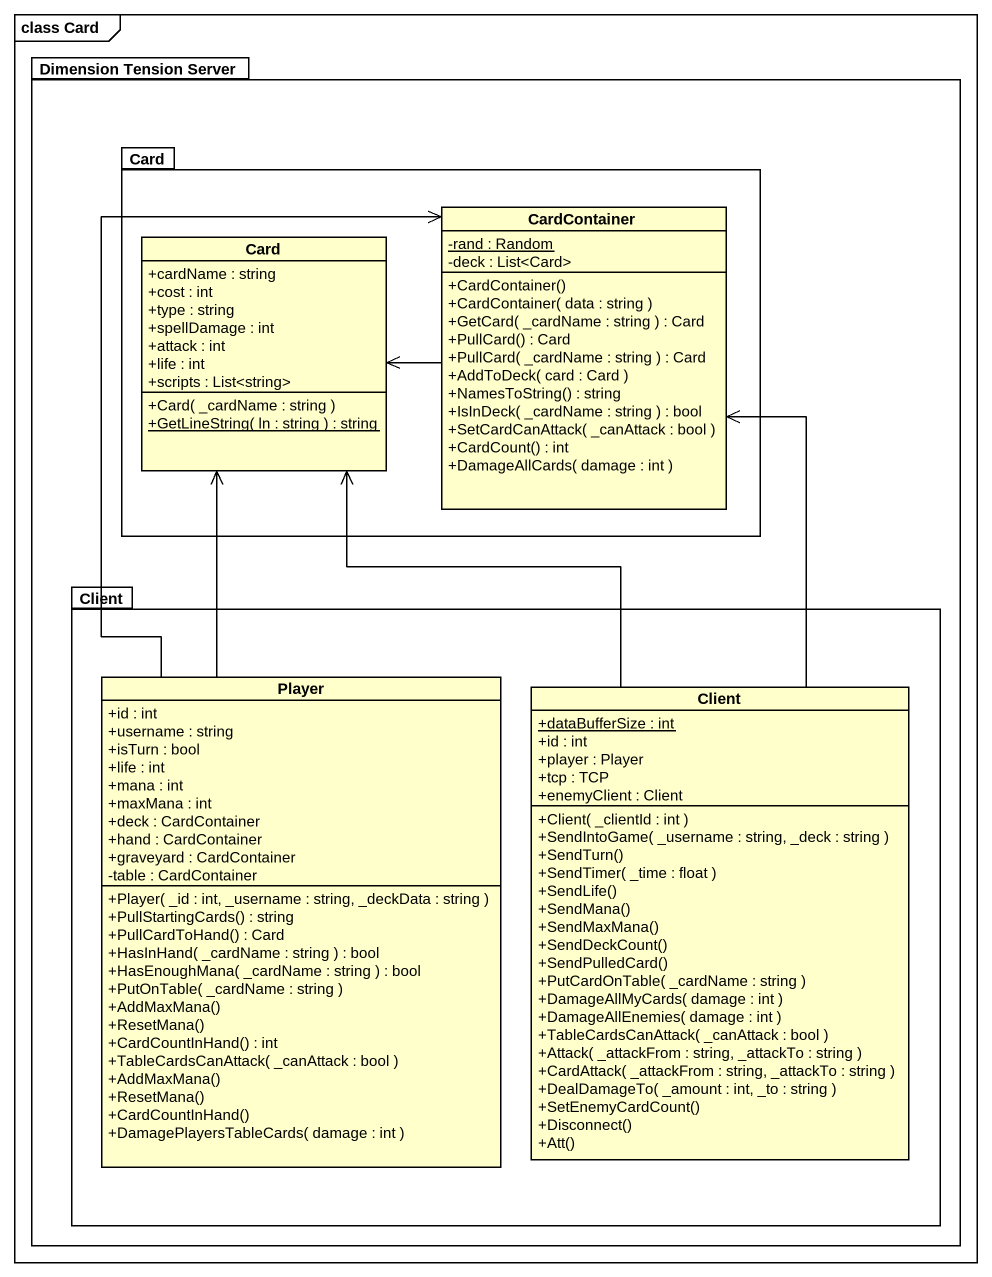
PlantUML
@startuml
mainframe class Card
hide circle
hide empty members
skinparam classAttributeIconSize 0
package "Dimension Tension Server" as Dimension_Tension_Server {
  package "Card" as Card_ {
    class "Card" as Card__2 {
      +cardName : string
      +cost : int
      +type : string
      +spellDamage : int
      +attack : int
      +life : int
      +scripts : List<string>
      +Card( _cardName : string )
      {static} +GetLineString( ln : string ) : string
    }
    class CardContainer {
      {static} -rand : Random
      -deck : List<Card>
      +CardContainer()
      +CardContainer( data : string )
      +GetCard( _cardName : string ) : Card
      +PullCard() : Card
      +PullCard( _cardName : string ) : Card
      +AddToDeck( card : Card )
      +NamesToString() : string
      +IsInDeck( _cardName : string ) : bool
      +SetCardCanAttack( _canAttack : bool )
      +CardCount() : int
      +DamageAllCards( damage : int )
    }
  }
  package Client {
    class Player {
      +id : int
      +username : string
      +isTurn : bool
      +life : int
      +mana : int
      +maxMana : int
      +deck : CardContainer
      +hand : CardContainer
      +graveyard : CardContainer
      -table : CardContainer
      +Player( _id : int, _username : string, _deckData : string )
      +PullStartingCards() : string
      +PullCardToHand() : Card
      +HasInHand( _cardName : string ) : bool
      +HasEnoughMana( _cardName : string ) : bool
      +PutOnTable( _cardName : string )
      +AddMaxMana()
      +ResetMana()
      +CardCountInHand() : int
      +TableCardsCanAttack( _canAttack : bool )
      +AddMaxMana()
      +ResetMana()
      +CardCountInHand()
      +DamagePlayersTableCards( damage : int )
    }
    class "Client" as Client_2 {
      {static} +dataBufferSize : int
      +id : int
      +player : Player
      +tcp : TCP
      +enemyClient : Client
      +Client( _clientId : int )
      +SendIntoGame( _username : string, _deck : string )
      +SendTurn()
      +SendTimer( _time : float )
      +SendLife()
      +SendMana()
      +SendMaxMana()
      +SendDeckCount()
      +SendPulledCard()
      +PutCardOnTable( _cardName : string )
      +DamageAllMyCards( damage : int )
      +DamageAllEnemies( damage : int )
      +TableCardsCanAttack( _canAttack : bool )
      +Attack( _attackFrom : string, _attackTo : string )
      +CardAttack( _attackFrom : string, _attackTo : string )
      +DealDamageTo( _amount : int, _to : string )
      +SetEnemyCardCount()
      +Disconnect()
      +Att()
    }
  }
}
CardContainer -left-> Card__2
Player -up-> Card__2
Player -up-> CardContainer
Client_2 -up-> Card__2
Client_2 -up-> CardContainer
@enduml
